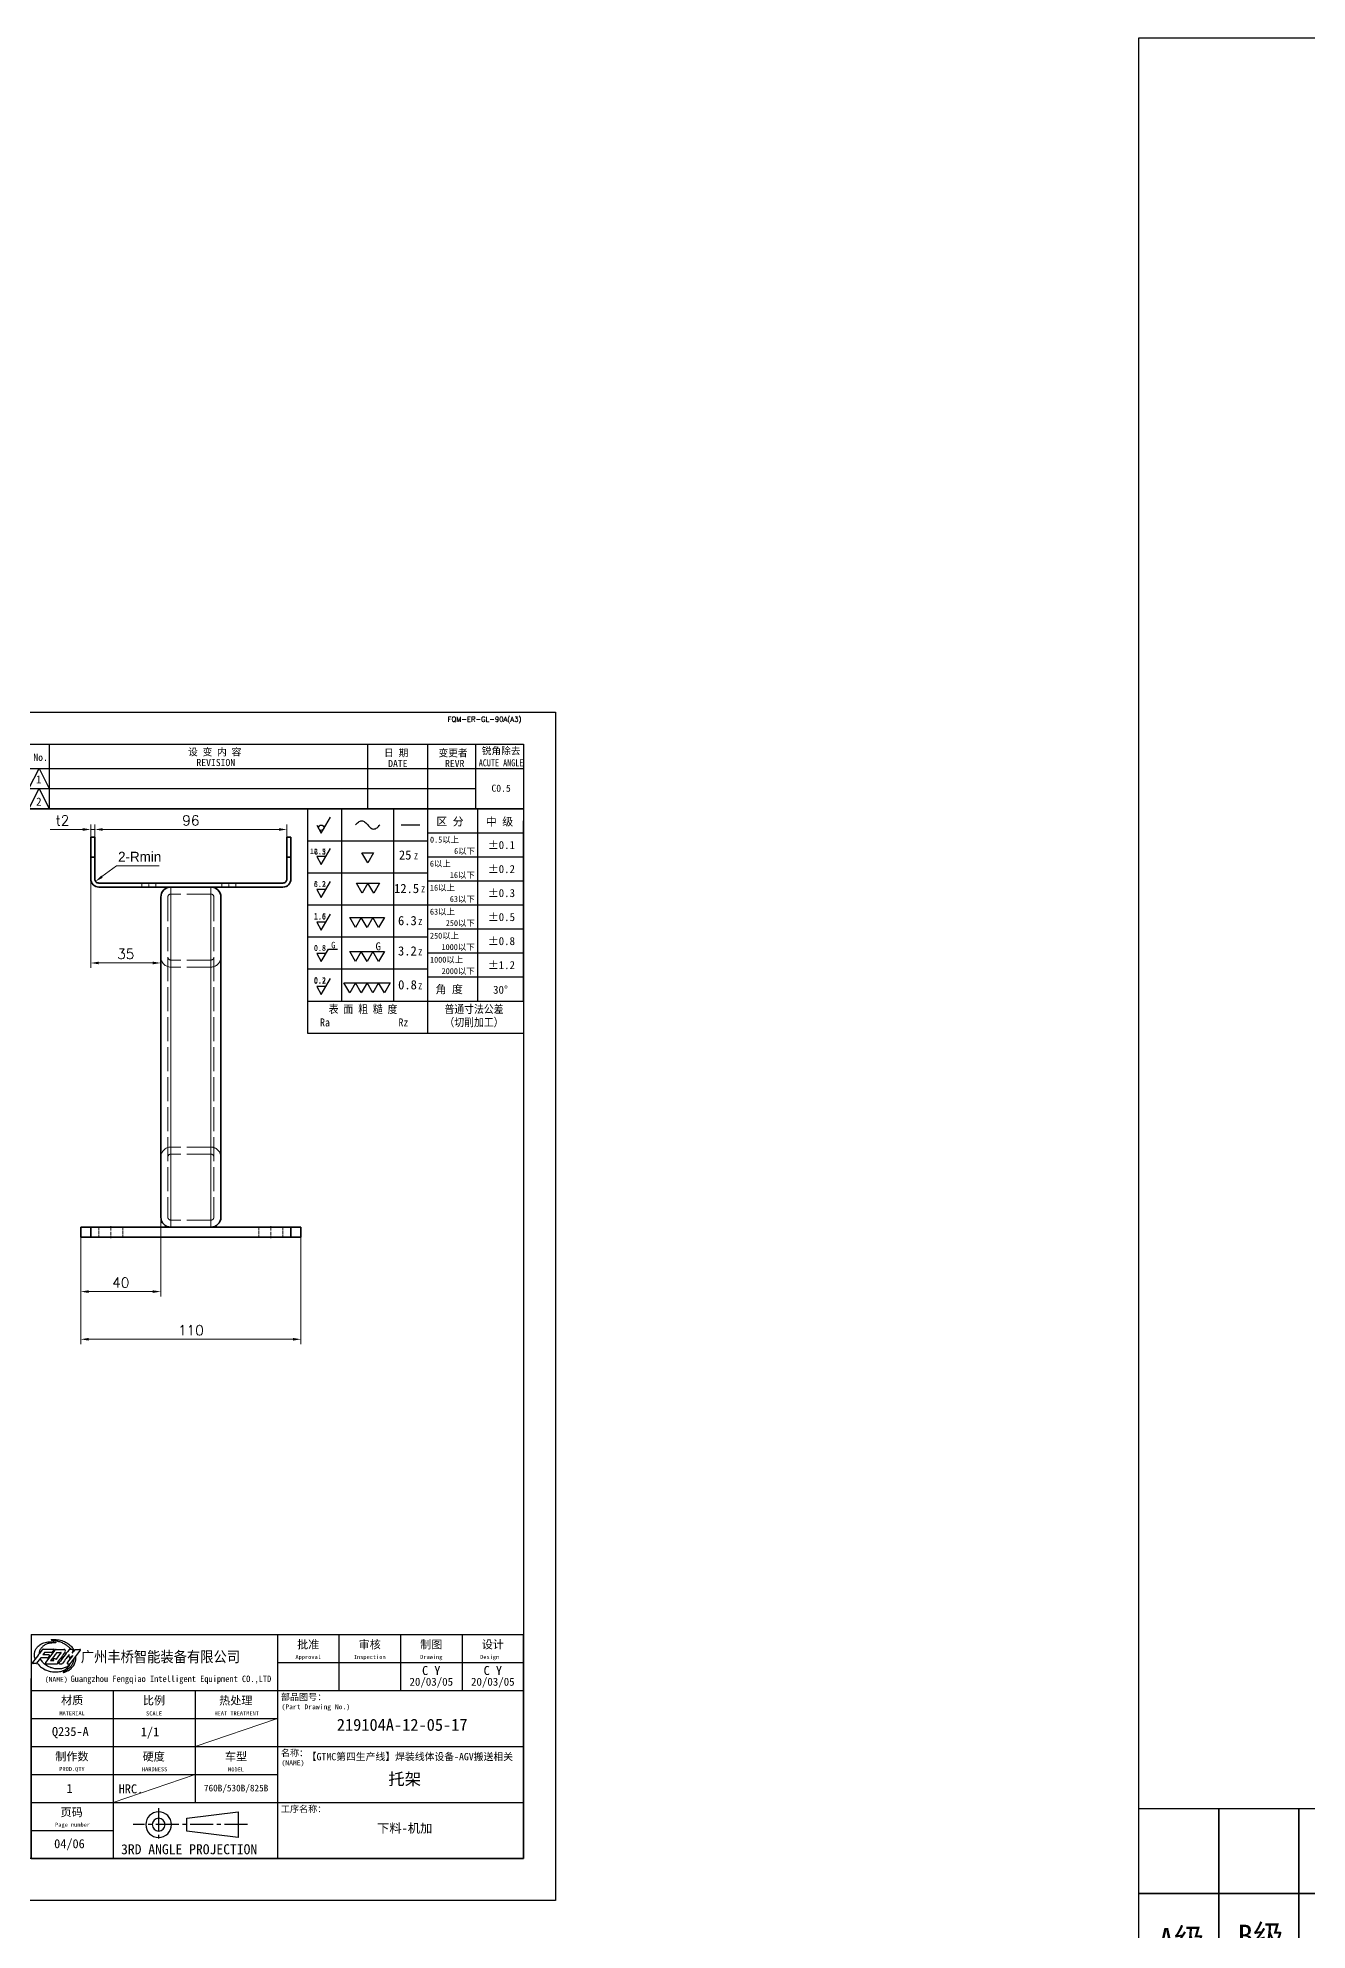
# Model space of a CAD drawing. Header units: millimetres. Extents: x -168473 to -148463, y 295526 to 306160.
# Drawn here: x -163936 to -163302, y 299980 to 300926 of the extents above; entities that cross this region are included whole.
import ezdxf
from ezdxf.enums import TextEntityAlignment as Align

# ---------------------------------------------------------------- set-up
doc = ezdxf.new("R2010")
doc.units = ezdxf.units.MM
for name, pattern in [('CENTER2', [28.575, 19.05, -3.175, 3.175, -3.175]), ('DASHDOT', [18.5, 12, -3, 0.5, -3]), ('DASHED', [15, 12, -3]), ('DASHED2', [9.525, 6.35, -3.175])]:
    doc.linetypes.add(name, pattern=pattern)
for name, color, linetype, lineweight in [('A3', 3, 'Continuous', 20), ('中心线', 2, 'CENTER2', 13), ('尺寸线', 3, 'Continuous', 13), ('文字', 1, 'Continuous', 13), ('细实线', 4, 'Continuous', 25), ('虚线', 2, 'DASHED2', 25)]:
    doc.layers.add(name, color=color, linetype=linetype, lineweight=lineweight)
doc.layers.add('MARK', color=7, linetype='Continuous')
doc.styles.add('CH-1', font='')
doc.styles.add('MX_NOTE_STANDARD', font='txt.shx', dxfattribs={"bigfont": 'extfont.shx'})
doc.styles.get("Standard").update_dxf_attribs({"font": 'txt', "bigfont": 'gbcbig.shx'})
doc.styles.get('CH-1').set_extended_font_data('SimSun')
doc.dimstyles.new('副本02', dxfattribs={"dimscale": 2, "dimtxt": 2.5, "dimasz": 2, "dimexe": 1.25, "dimexo": 0, "dimgap": 1, "dimtad": 1, "dimdsep": 46, "dimtxsty": 'Standard', "dimcen": 0.5, "dimclrd": 3, "dimclre": 3, "dimclrt": 1, "dimadec": 1, "dimazin": 2, "dimtfac": 1, "dimtmove": 0, "dimatfit": 3, "dimfxl": 0, "dimtolj": 1, "dimlwd": -1, "dimlwe": -1, "dimarcsym": 0})
doc.dimstyles.new('副本02$4', dxfattribs={"dimscale": 2, "dimtxt": 2.5, "dimasz": 2, "dimexe": 1.25, "dimexo": 0, "dimgap": 1, "dimtad": 1, "dimtih": 1, "dimtoh": 1, "dimdsep": 46, "dimtxsty": 'Standard', "dimcen": 0.5, "dimclrd": 3, "dimclre": 3, "dimclrt": 1, "dimadec": 1, "dimazin": 2, "dimtfac": 1, "dimtmove": 0, "dimatfit": 3, "dimfxl": 0, "dimtolj": 1, "dimlwd": -1, "dimlwe": -1, "dimarcsym": 0})

# ---------------------------------------------------------------- blocks, each defined once
blk = doc.blocks.new('A$C2CD672AE')
for p, q in [((-218.5, -289), (-218.5, 8)), ((-218.5, 8), (201.5, 8)), ((201.5, 8), (201.5, -289)), ((-193.5, 0), (193.5, 0)), ((69.95, 0), (181.5, 0)), ((69.95, 0), (181.5, 0)), ((69.95, 0), (181.5, 0)), ((69.95, 0), (181.5, 0)), ((75.02, 0), (75.02, -16.21)), ((154.5, 0), (154.5, -16.21)), ((154.5, 0), (154.5, -16.21)), ((154.5, 0), (154.5, -16.21)), ((154.5, 0), (154.5, -16.21)), ((154.5, 0), (154.5, -16.21)), ((169.5, 0), (169.5, -16.21)), ((169.5, 0), (169.5, -16.21)), ((169.5, 0), (169.5, -16.21)), ((169.5, 0), (169.5, -16.21)), ((169.5, 0), (169.5, -16.21)), ((181.5, 0), (181.5, -16.21)), ((181.5, 0), (181.5, -16.21)), ((181.5, 0), (181.5, -16.21)), ((181.5, 0), (181.5, -16.21)), ((181.5, 0), (181.5, -16.21)), ((193.5, 0), (193.5, -278.55)), ((69.95, -11.14), (72.49, -6.07)), ((69.95, -6.07), (181.5, -6.07)), ((69.95, -6.07), (181.5, -6.07)), ((69.95, -6.07), (181.5, -6.07)), ((69.95, -6.07), (181.5, -6.07)), ((72.49, -6.07), (75.02, -11.14)), ((181.5, -6.07), (193.5, -6.07)), ((181.5, -6.07), (193.5, -6.07)), ((181.5, -6.07), (193.5, -6.07)), ((181.5, -6.07), (193.5, -6.07)), ((69.95, -16.21), (72.49, -11.14)), ((69.95, -11.14), (181.5, -11.14)), ((69.95, -11.14), (181.5, -11.14)), ((69.95, -11.14), (181.5, -11.14)), ((69.95, -11.14), (181.5, -11.14)), ((72.49, -11.14), (75.02, -16.21)), ((69.95, -16.21), (193.5, -16.21)), ((193.5, -16.21), (69.95, -16.21)), ((69.95, -16.21), (193.5, -16.21)), ((193.5, -278.55), (-193.5, -278.55)), ((201.5, -289), (-218.5, -289))]:
    blk.add_line(p, q)
at = {"style": 'CH-1'}
for s, height, p in [('设 变 内 容', 1.775, (116.34, -1.91)), ('日 期', 1.775, (161.67, -2.16)), ('变更者', 1.775, (175.88, -2.16)), ('锐角除去', 1.775, (187.88, -1.63)), ('No.', 1.775, (72.85, -3.33)), ('REVISION', 1.775, (116.61, -4.62)), ('DATE', 1.775, (162.09, -4.87)), ('REVR', 1.775, (176.3, -4.87)), ('1', 2.03, (72.4, -8.84)), ('C0.5', 1.775, (187.88, -11.03)), ('2', 2.03, (72.4, -14.39))]:
    blk.add_text(s, height=height, dxfattribs=at).set_placement(p, align=Align.MIDDLE)
at = {"style": 'CH-1', "width": 0.7}
blk.add_text('ACUTE ANGLE', height=1.7746, dxfattribs=at).set_placement((187.88, -4.69), align=Align.MIDDLE)
at = {"insert": (183.75, 6), "char_height": 1.25, "width": 39, "attachment_point": 5}
blk.add_mtext('{\\Ftxt,@extfont2|c134;FQM-ER-GL-90A(A3)}', dxfattribs=at)
blk = doc.blocks.new('A$C32AF00EF')
for p, q in [((0, 0), (2.89, 5)), ((-1.44, 2.5), (0, 0))]:
    blk.add_line(p, q)
blk.add_circle((0, 1.67), 0.833)
blk = doc.blocks.new('A$C553B2148')
for p, q in [((0, -2.5), (2.89, 2.5)), ((1.44, 0), (-1.44, 0)), ((-1.44, 0), (0, -2.5))]:
    blk.add_line(p, q)
at = {"style": 'MX_NOTE_STANDARD'}
blk.add_attdef('12.5', text='', height=1.75, dxfattribs=at).set_placement((1.44, 0.28), align=Align.BOTTOM_RIGHT)
blk = doc.blocks.new('A$C1377093C')
for p, q in [((0, 0), (-1.44, 2.5)), ((-1.44, 2.5), (1.44, 2.5)), ((1.44, 2.5), (0, 0))]:
    blk.add_line(p, q)
blk = doc.blocks.new('A$C6D2D6B6B')
for p, q in [((0, 0), (-1.44, 2.5)), ((-1.44, 2.5), (1.44, 2.5)), ((1.44, 2.5), (0, 0)), ((1.44, 2.5), (4.33, 2.5)), ((2.89, 0), (1.44, 2.5)), ((4.33, 2.5), (2.89, 0))]:
    blk.add_line(p, q)
blk = doc.blocks.new('A$C62DD302B')
for p, q in [((-2.89, 0), (-4.33, 2.5)), ((-4.33, 2.5), (-1.44, 2.5)), ((-1.44, 2.5), (-2.89, 0)), ((-1.44, 2.5), (1.44, 2.5)), ((0, 0), (-1.44, 2.5)), ((1.44, 2.5), (0, 0)), ((2.89, 0), (1.44, 2.5)), ((1.44, 2.5), (4.33, 2.5)), ((4.33, 2.5), (2.89, 0))]:
    blk.add_line(p, q)
blk = doc.blocks.new('A$C077E39D2')
for p, q in [((-4.33, -2.5), (-5.77, 0)), ((-5.77, 0), (-2.89, 0)), ((-2.89, 0), (-4.33, -2.5)), ((-2.89, 0), (0, 0)), ((-1.44, -2.5), (-2.89, 0)), ((0, 0), (-1.44, -2.5)), ((1.44, -2.5), (0, 0)), ((0, 0), (2.89, 0)), ((2.89, 0), (1.44, -2.5)), ((4.33, -2.5), (2.89, 0)), ((2.89, 0), (5.77, 0)), ((5.77, 0), (4.33, -2.5))]:
    blk.add_line(p, q)
blk = doc.blocks.new('A$C09D43E00')
for p, q in [((1.15, 2), (-1.15, 2)), ((-1.15, 2), (0, 0)), ((0, 0), (1.78, 3.08)), ((1.78, 3.08), (4.07, 3.08))]:
    blk.add_line(p, q)
at = {"style": 'MX_NOTE_STANDARD'}
blk.add_attdef('12.5', text='', height=1.4, dxfattribs=at).set_placement((1.15, 2.22), align=Align.BOTTOM_RIGHT)
at = {"layer": '细实线', "color": 0, "style": 'CH-1'}
blk.add_text('G', height=1.6, dxfattribs=at).set_placement((2.47, 3.33))
blk = doc.blocks.new('A$C339E5D7D')
for p, q in [((-2.89, 0), (-4.33, 2.5)), ((-4.33, 2.5), (-1.44, 2.5)), ((-1.44, 2.5), (-2.89, 0)), ((-1.44, 2.5), (1.44, 2.5)), ((0, 0), (-1.44, 2.5)), ((1.44, 2.5), (0, 0)), ((2.89, 0), (1.44, 2.5)), ((1.44, 2.5), (4.33, 2.5)), ((4.33, 2.5), (2.89, 0))]:
    blk.add_line(p, q)
at = {"layer": '细实线', "color": 0, "style": 'CH-1'}
blk.add_text('G', height=2, dxfattribs=at).set_placement((2.13, 2.81))
blk = doc.blocks.new('54')
for p, q in [((5360.79, 6053.19), (5468.79, 6053.19)), ((5468.79, 6047.19), (5468.79, 5957.19)), ((5468.79, 6047.19), (5468.79, 5957.19)), ((5468.79, 5957.19), (5468.79, 6047.19)), ((5468.79, 6047.19), (5468.79, 5957.19)), ((5468.79, 6047.19), (5468.79, 5957.19)), ((5468.79, 6047.19), (5468.79, 5957.19)), ((5468.79, 6047.19), (5468.79, 5957.19)), ((5468.79, 6047.19), (5468.79, 5957.19)), ((5468.79, 6047.19), (5468.79, 5957.19)), ((5468.79, 5957.19), (5468.79, 6047.19)), ((5468.79, 6047.19), (5468.79, 5957.19)), ((5468.79, 6047.19), (5468.79, 5957.19)), ((5468.79, 6047.19), (5468.79, 5957.19)), ((5468.79, 6047.19), (5468.79, 5957.19))]:
    blk.add_line(p, q)
at = {"layer": '细实线', "color": 0, "linetype": 'Continuous'}
for p, q in [((5360.79, 6053.19), (5360.79, 5941.19)), ((5377.79, 6053.19), (5377.79, 5957.19)), ((5403.79, 6053.19), (5403.79, 5957.19)), ((5420.79, 6053.19), (5420.79, 5941.19)), ((5445.79, 6053.19), (5445.79, 5957.19)), ((5468.79, 6053.19), (5468.79, 5941.19)), ((5468.79, 6047.19), (5468.79, 5957.19)), ((5468.79, 6047.19), (5468.79, 5957.19)), ((5468.79, 6047.19), (5468.79, 5957.19)), ((5407.7, 6045.29), (5417.04, 6045.29)), ((5420.79, 6041.19), (5468.79, 6041.19)), ((5360.79, 6037.19), (5420.79, 6037.19)), ((5420.79, 6029.19), (5468.79, 6029.19)), ((5360.79, 6021.19), (5420.79, 6021.19)), ((5420.79, 6017.19), (5468.79, 6017.19)), ((5360.79, 6005.19), (5420.79, 6005.19)), ((5420.79, 6005.19), (5468.79, 6005.19)), ((5420.79, 5993.19), (5468.79, 5993.19)), ((5360.79, 5989.19), (5420.79, 5989.19)), ((5420.79, 5981.19), (5468.79, 5981.19)), ((5360.79, 5973.19), (5420.79, 5973.19)), ((5420.79, 5969.19), (5468.79, 5969.19)), ((5360.79, 5957.19), (5468.79, 5957.19)), ((5360.79, 5957.19), (5468.79, 5957.19)), ((5360.79, 5941.19), (5468.79, 5941.19))]:
    blk.add_line(p, q, dxfattribs=at)
at = {"layer": '细实线', "color": 0, "linetype": 'Continuous', "start_tangent": (0.606347, 0.7952), "end_tangent": (0.584547, 0.81136)}
blk.add_spline([(5384.88, 6045.23), (5386.3, 6046.61), (5387.98, 6047.24), (5389.51, 6046.59), (5390.93, 6045.19), (5392.37, 6043.78), (5393.91, 6043.13), (5395.61, 6043.82), (5397.01, 6045.27)], degree=3, dxfattribs=at)
for name, p, xscale, yscale, zscale in [('A$C32AF00EF', (5367.73, 6041.13), 1.600000000000364, 1.600000000000364, 1.600000000000364), ('A$C1377093C', (5390.94, 6026.26), 2, 2, 2), ('A$C6D2D6B6B', (5388.15, 6011.08), 2, 2, 2), ('A$C62DD302B', (5390.57, 5993.94), 2, 2, 2), ('A$C077E39D2', (5390.57, 5966.26), 2, 2, 2)]:
    blk.add_blockref(name, p, dxfattribs=dict(xscale=xscale, yscale=yscale, zscale=zscale))
ref = blk.add_blockref('A$C553B2148', (5367.73, 6029.35), dxfattribs=dict(xscale=1.600000000000364, yscale=1.600000000000364, zscale=1.600000000000364))
ref.add_attrib('12.5', '12.5', dxfattribs={"height": 2.8, "style": 'CH-1'}).set_placement((5370.04, 6029.8), align=Align.BOTTOM_RIGHT)
ref = blk.add_blockref('A$C553B2148', (5367.73, 6012.86), dxfattribs=dict(xscale=1.600000000000364, yscale=1.600000000000364, zscale=1.600000000000364))
ref.add_attrib('12.5', '6.3', dxfattribs={"height": 2.8, "style": 'CH-1'}).set_placement((5370.04, 6013.31), align=Align.BOTTOM_RIGHT)
ref = blk.add_blockref('A$C553B2148', (5367.73, 5996.56), dxfattribs=dict(xscale=1.600000000000364, yscale=1.600000000000364, zscale=1.600000000000364))
ref.add_attrib('12.5', '1.6', dxfattribs={"height": 2.8, "style": 'CH-1'}).set_placement((5370.04, 5997.01), align=Align.BOTTOM_RIGHT)
at = {"lineweight": 35}
ref = blk.add_blockref('A$C09D43E00', (5367.73, 5976.92), dxfattribs=dict(at, xscale=2, yscale=2, zscale=2))
ref.add_attrib('12.5', '0.8', dxfattribs={"height": 2.8, "style": 'CH-1'}).set_placement((5370.04, 5981.37), align=Align.BOTTOM_RIGHT)
at = {"lineweight": 35, "xscale": 2, "yscale": 2, "zscale": 2}
blk.add_blockref('A$C339E5D7D', (5390.57, 5976.92), dxfattribs=at)
ref = blk.add_blockref('A$C553B2148', (5367.73, 5964.47), dxfattribs=dict(xscale=1.600000000000364, yscale=1.600000000000364, zscale=1.600000000000364))
ref.add_attrib('12.5', '0.2', dxfattribs={"height": 2.8, "style": 'CH-1'}).set_placement((5370.04, 5964.92), align=Align.BOTTOM_RIGHT)
at = {"style": 'CH-1', "width": 0.9}
for s, p in [('表 面 粗 糙 度', (5388.59, 5953.25)), ('普通寸法公差', (5444.02, 5953.25)), ('Ra              Rz', (5389.17, 5946.45)), ('（切削加工）', (5444.02, 5946.67))]:
    blk.add_text(s, height=4, dxfattribs=at).set_placement(p, align=Align.MIDDLE)
at = {"layer": '细实线', "color": 0, "style": 'CH-1'}
for s, height, p in [('区 分', 4, (5432.03, 6046.97)), ('中 级', 4, (5456.79, 6046.97)), ('0.5以上', 3, (5429.3, 6037.89)), ('6以下', 3, (5439.3, 6032.14)), ('6以上', 3, (5427.22, 6025.89)), ('16以下', 3, (5438.2, 6020.14)), ('16以上', 3, (5428.26, 6013.89)), ('63以下', 3, (5438.2, 6008.14)), ('63以上', 3, (5428.26, 6001.89)), ('250以下', 3, (5437.19, 5996.14)), ('250以上', 3, (5429.3, 5989.89)), ('1000以下', 3, (5436.08, 5984.14)), ('1000以上', 3, (5430.33, 5977.89)), ('2000以下', 3, (5436.13, 5972.14)), ('角 度', 4, (5431.63, 5963.15))]:
    blk.add_text(s, height=height, dxfattribs=at).set_placement(p, align=Align.MIDDLE)
for s, height, p in [('%%P0.1', 4, (5450.91, 6033.15)), ('6.3', 2.944, (5364.07, 6030.28)), ('25', 4.6, (5406.51, 6027.88)), ('Z', 3, (5414, 6027.96)), ('%%P0.2', 4, (5450.91, 6021.15)), ('3.2', 2.944, (5364.07, 6014.28)), ('12.5', 4.6, (5404.08, 6011.13)), ('Z', 3, (5417.58, 6011.47)), ('%%P0.3', 4, (5450.91, 6009.15)), ('1.6', 2.944, (5364.07, 5998.28)), ('%%P0.5', 4, (5450.91, 5997.15)), ('6.3', 4.6, (5406.05, 5995.09)), ('Z', 3, (5416.15, 5995.17)), ('%%P0.8', 4, (5450.91, 5985.15)), ('0.8', 2.944, (5364.07, 5982.28)), ('3.2', 4.6, (5406.05, 5979.93)), ('Z', 3, (5416.15, 5980.01)), ('%%P1.2', 4, (5450.91, 5973.15)), ('0.2', 2.944, (5364.07, 5966.28)), ('0.8', 4.6, (5406.1, 5963)), ('Z', 3, (5416.15, 5963.08)), ('30°', 4, (5453.55, 5960.81))]:
    blk.add_text(s, height=height, dxfattribs=at).set_placement(p)
blk = doc.blocks.new('A$C34C2392C')
at = {"linetype": 'CENTER2', "ltscale": 0.3}
for p, q in [((-5.53, 4.13), (-5.53, -4.13)), ((16.64, 0), (-11.88, 0))]:
    blk.add_line(p, q, dxfattribs=at)
for p, q in [((1.54, 1.6), (14.34, 3.2)), ((14.34, 3.2), (14.34, -3.2)), ((1.54, -1.6), (1.54, 1.6)), ((14.34, -3.2), (1.54, -1.6))]:
    blk.add_line(p, q)
for radius in [3.2, 1.6]:
    blk.add_arc((-5.53, 0), radius, 0, 359.9894)
blk = doc.blocks.new('A$C67844AE1')
for p, q in [((-492, 112), (0, 112)), ((-246, 112), (-246, -112)), ((-184.5, 112), (-184.5, 56)), ((-123, 112), (-123, 56)), ((-61.5, 112), (-61.5, 56)), ((0, -112), (0, 112)), ((-246, 84), (0, 84)), ((-492, 68), (-492, -112)), ((-492, 68), (-492, -112)), ((-492, -112), (-492, 68)), ((-492, 68), (-492, -112)), ((-492, 68), (-492, -112)), ((-492, 68), (-492, -112)), ((-492, 68), (-492, -112)), ((-492, 68), (-492, -112)), ((-492, 68), (-492, -112)), ((-492, -112), (-492, 68)), ((-492, 68), (-492, -112)), ((-492, 68), (-492, -112)), ((-492, 68), (-492, -112)), ((-492, 68), (-492, -112)), ((-492, 56), (0, 56)), ((-410, 56), (-410, -112)), ((-328, 56), (-328, -56)), ((-492, 28), (-246, 28)), ((-492, 0), (0, 0)), ((-492, -28), (-246, -28)), ((-492, -56), (0, -56)), ((-492, -84), (-410, -84)), ((-492, -112), (0, -112))]:
    blk.add_line(p, q)
at = {"color": 4, "ltscale": 0.5}
for p, q in [((-478.69, 93.94), (-480.4, 91.69)), ((-468.38, 96.54), (-477.68, 84.12)), ((-467.07, 97.19), (-459.37, 97.19)), ((-451.05, 97.21), (-453.64, 97.21)), ((-452.68, 83.09), (-442.89, 96.32)), ((-447.54, 97.19), (-443.33, 97.19)), ((-482.7, 88.42), (-486.55, 83.35)), ((-473.82, 90.78), (-475.13, 88.89)), ((-469.28, 85.77), (-472.57, 85.77)), ((-469.23, 85.85), (-470.11, 87.32)), ((-467.8, 87.76), (-469.94, 87.76)), ((-467.8, 87.76), (-467.42, 87.1)), ((-486.98, 83.13), (-490.13, 83.13)), ((-477.02, 82.81), (-465.96, 82.81)), ((-463.75, 82.81), (-461.35, 82.81))]:
    blk.add_line(p, q, dxfattribs=at)
for centre, radius, start, end in [((-479.96, 96.37), 1.09, 90, 143.21463), ((-480.35, 91.65), 0.0547, 142.95764, 270), ((-478.65, 93.91), 0.0547, 90, 142.95764), ((-471.7, 94.51), 0.547, 270, 322.84702), ((-469.22, 97.24), 0.219, 322.84702, 90), ((-467.07, 95.55), 1.64, 90, 143.17909), ((-466.36, 94.15), 0.0547, 90, 143.28021), ((-462.24, 94.15), 0.0547, 323.81172, 90), ((-459.37, 95.55), 1.64, 323.50405, 90), ((-454.06, 91.84), 0.137, 354.5829, 143.44023), ((-453.64, 96.66), 0.547, 90, 142.76053), ((-450.47, 90.95), 0.137, 323.3038, 127.26931), ((-443.33, 96.64), 0.547, 323.51537, 90), ((-490.13, 83.68), 0.547, 143.21463, 270), ((-486.98, 83.68), 0.547, 270, 322.7804), ((-482.27, 88.08), 0.547, 90, 142.7804), ((-477.02, 83.63), 0.821, 143.17909, 270), ((-472.57, 85.82), 0.0547, 143.28021, 270), ((-469.28, 85.82), 0.0547, 270, 30.87346), ((-467.37, 87.13), 0.0547, 209.84044, 323.81172), ((-463.75, 83.36), 0.547, 142.76053, 270), ((-455.78, 83.14), 0.274, 143.38703, 270), ((-461.35, 83.63), 0.821, 270, 323.34145), ((-453.12, 83.41), 0.547, 270, 323.51537)]:
    blk.add_arc(centre, radius, start, end, dxfattribs=at)
at = {"color": 3, "ltscale": 0.5}
for points, knots in [([(-471.87, 106.78), (-471.88, 106.81), (-471.89, 106.89), (-471.08, 106.94), (-470.13, 106.96), (-468.28, 106.92), (-466.29, 106.88), (-463.95, 106.66), (-461.43, 105.9), (-458.86, 105.11), (-456.84, 103.98), (-455.05, 102.78), (-453.35, 101.59), (-451.64, 99.9), (-450.32, 98.09), (-449.42, 96.69), (-449.1, 95.93), (-449.03, 95.74)], [0, 0, 0, 0, 0.013513, 0.041806, 0.340693, 0.661167, 1.001786, 1.450195, 1.93793, 2.441413, 2.919246, 3.201062, 3.624217, 4.053268, 4.510623, 4.853859, 4.962074, 4.962074, 4.962074, 4.962074]), ([(-488.04, 87.39), (-488.26, 88.17), (-488.62, 89.51), (-488.76, 91.4), (-488.68, 92.96), (-488.48, 94.48), (-488, 95.94), (-487.33, 97.33), (-486.52, 98.55), (-485.58, 99.92), (-484.11, 101.17), (-482.08, 102.53), (-479.62, 103.66), (-476.63, 104.53), (-473.49, 104.75), (-470.85, 104.68), (-469.01, 104.49), (-468.06, 104.35), (-467.6, 104.19), (-467.36, 104.11), (-467.38, 103.84), (-467.51, 103.6), (-467.67, 103.59), (-467.75, 103.59)], [0.033361, 0.033361, 0.033361, 0.033361, 0.471833, 0.793856, 1.06763, 1.327784, 1.632518, 1.904259, 2.171672, 2.434164, 2.811787, 3.221221, 3.771763, 4.287691, 4.918993, 5.487196, 5.736969, 5.935719, 6.004988, 6.011363, 6.068145, 6.111246, 6.151841, 6.151841, 6.151841, 6.151841]), ([(-467.75, 103.59), (-468.68, 103.59), (-471.11, 103.61), (-474.79, 103.2), (-478.26, 101.79), (-481.06, 99.79), (-482.97, 97.34), (-484.02, 94.85), (-483.98, 93.42), (-483.93, 92.89)], [0, 0, 0, 0, 0.511401, 1.333961, 2.006207, 2.544799, 3.201133, 3.690752, 3.982461, 3.982461, 3.982461, 3.982461]), ([(-486.11, 83.93), (-485.59, 83.17), (-484.11, 80.96), (-480.4, 78.04), (-475.71, 75.67), (-470.4, 74.54), (-465.25, 74.57), (-460.35, 75.58), (-456.79, 77.65), (-454.68, 79.82), (-453.68, 81.05), (-453.44, 81.92), (-453.76, 82.01), (-453.85, 81.87), (-453.89, 81.8)], [0.008574, 0.008574, 0.008574, 0.008574, 0.511088, 1.461558, 2.551285, 3.372869, 4.408758, 5.360341, 6.07413, 6.646139, 6.965728, 7.014048, 7.055407, 7.097199, 7.097199, 7.097199, 7.097199]), ([(-453.89, 81.8), (-454.16, 81.48), (-455.09, 80.34), (-457.47, 79.09), (-460.29, 78.15), (-463.1, 77.56), (-465.75, 77.56), (-468.2, 77.74), (-470.34, 78.3), (-472.37, 78.87), (-474.59, 79.8), (-476.8, 81.11), (-479.03, 82.63), (-480.66, 84.59), (-482.11, 86.33), (-482.76, 87.47), (-483.04, 87.97)], [0, 0, 0, 0, 0.227272, 0.804496, 1.430419, 1.862632, 2.367125, 2.88024, 3.204387, 3.579335, 4.036384, 4.516387, 4.985288, 5.507707, 5.907232, 6.223175, 6.223175, 6.223175, 6.223175]), ([(-449.38, 87.54), (-449.46, 86.95), (-449.59, 86.05), (-449.95, 84.79), (-450.37, 83.78), (-450.81, 82.63), (-451.45, 81.57), (-452.25, 80.24), (-453.23, 79.21), (-454.33, 78.01), (-455.64, 77.09), (-456.98, 76.11), (-458.35, 75.36), (-459.16, 74.85), (-459.95, 74.68), (-459.94, 74.21), (-459.66, 74.19), (-459.5, 74.17)], [0.004933, 0.004933, 0.004933, 0.004933, 0.333622, 0.498315, 0.724349, 0.934741, 1.17012, 1.401267, 1.780901, 1.94954, 2.292483, 2.648069, 2.865789, 3.139575, 3.199954, 3.253921, 3.331828, 3.331828, 3.331828, 3.331828]), ([(-459.5, 74.17), (-459.15, 74.26), (-457.82, 74.59), (-455.91, 75.45), (-453.81, 76.77), (-452.04, 78.05), (-450.46, 79.78), (-449.21, 81.63), (-448.18, 83.92), (-447.35, 86.77), (-447.31, 89.06), (-447.29, 90.37)], [0, 0, 0, 0, 0.196818, 0.752706, 1.133972, 1.558354, 1.94217, 2.414014, 2.774875, 3.316286, 4.02771, 4.02771, 4.02771, 4.02771])]:
    blk.add_open_spline(points, degree=3, knots=knots, dxfattribs=at)
blk.add_spline([(-471.87, 106.78), (-471.8, 106.48), (-471.33, 106.32), (-469.95, 106.19), (-468.71, 106.01), (-466.81, 105.67), (-464.7, 105.2), (-462.88, 104.66), (-461.09, 103.98), (-459.43, 103.08), (-457.89, 102.22), (-455.32, 100.34), (-454.15, 99.25), (-453.58, 98.66), (-452.29, 97.2)], degree=3, dxfattribs=at)
at = {"color": 4, "ltscale": 0.5}
for points, knots in [([(-480.84, 97.02), (-480.93, 96.9), (-481.02, 96.78), (-481.12, 96.65), (-484.27, 92.44), (-487.42, 88.22), (-490.57, 84.01)], [-0.084236, -0.084236, -0.084236, -0.084236, 0, 0, 0, 2.885251, 2.885251, 2.885251, 2.885251]), ([(-479.96, 97.46), (-479.82, 97.46), (-479.68, 97.46), (-479.54, 97.46), (-479.54, 97.46), (-479.54, 97.46), (-479.54, 97.46), (-476.38, 97.46), (-473.23, 97.46), (-470.08, 97.46), (-470.08, 97.46), (-470.08, 97.46), (-470.08, 97.46), (-469.79, 97.46), (-469.51, 97.46), (-469.22, 97.46)], [-0.077734, -0.077734, -0.077734, -0.077734, 0, 0, 0, 0, 0, 0, 1.729211, 1.729211, 1.729211, 1.729211, 1.729211, 1.729211, 1.885805, 1.885805, 1.885805, 1.885805]), ([(-471.7, 93.97), (-471.72, 93.97), (-471.75, 93.97), (-471.77, 93.97), (-471.77, 93.97), (-471.77, 93.97), (-471.77, 93.97), (-474.06, 93.97), (-476.36, 93.97), (-478.65, 93.97)], [-0.012966, -0.012966, -0.012966, -0.012966, 0, 0, 0, 0, 0, 0, 1.257183, 1.257183, 1.257183, 1.257183]), ([(-469.05, 97.11), (-469.2, 96.9), (-469.36, 96.7), (-469.52, 96.49), (-469.52, 96.49), (-469.52, 96.49), (-469.52, 96.49), (-470.05, 95.79), (-470.58, 95.09), (-471.11, 94.39), (-471.11, 94.39), (-471.11, 94.39), (-471.11, 94.39), (-471.16, 94.32), (-471.21, 94.25), (-471.26, 94.18)], [-0.1423966, -0.1423966, -0.1423966, -0.1423966, 0, 0, 0, 0, 0, 0, 0.4822707, 0.4822707, 0.4822707, 0.4822707, 0.4822707, 0.4822707, 0.529029, 0.529029, 0.529029, 0.529029]), ([(-454.08, 96.99), (-454.23, 96.79), (-454.39, 96.58), (-454.54, 96.38), (-457.68, 92.25), (-460.82, 88.12), (-463.96, 83.99), (-464.04, 83.89), (-464.11, 83.79), (-464.19, 83.69)], [-0.140102, -0.140102, -0.140102, -0.140102, 0, 0, 0, 2.844058, 2.844058, 2.844058, 2.913465, 2.913465, 2.913465, 2.913465]), ([(-456, 83.3), (-455.85, 83.49), (-455.71, 83.69), (-455.56, 83.88), (-455.56, 83.88), (-455.56, 83.88), (-455.56, 83.88), (-453.83, 86.21), (-452.09, 88.54), (-450.36, 90.87)], [-0.132838, -0.132838, -0.132838, -0.132838, 0, 0, 0, 0, 0, 0, 1.591518, 1.591518, 1.591518, 1.591518]), ([(-451.05, 97.21), (-450.96, 97.2), (-450.76, 97.2), (-450.41, 97.03), (-450.21, 96.52), (-450.3, 95.87), (-450.55, 95.18), (-450.83, 94.49), (-451, 93.99), (-451.13, 93.7), (-451.11, 93.59), (-450.99, 93.55), (-450.82, 93.63), (-450.49, 93.98), (-449.97, 94.64), (-449.25, 95.48), (-448.57, 96.28), (-447.99, 96.81), (-447.66, 97.09), (-447.54, 97.19)], [0, 0, 0, 0, 0.047379, 0.11361, 0.198731, 0.32589, 0.467244, 0.599055, 0.733672, 0.758899, 0.77069, 0.790267, 0.820293, 0.867992, 1.054564, 1.278066, 1.476304, 1.62487, 1.711224, 1.711224, 1.711224, 1.711224]), ([(-469.94, 87.76), (-469.98, 87.77), (-470.04, 87.77), (-470.11, 87.72), (-470.16, 87.66), (-470.17, 87.58), (-470.16, 87.49), (-470.14, 87.4), (-470.13, 87.35), (-470.11, 87.32)], [0, 0, 0, 0, 0.0189462, 0.0330559, 0.0436533, 0.0575788, 0.0766083, 0.0956988, 0.1082528, 0.1082528, 0.1082528, 0.1082528])]:
    blk.add_open_spline(points, degree=3, knots=knots, dxfattribs=at)
for points in [[(-474.4, 91.6), (-476.39, 91.6), (-478.37, 91.6), (-480.35, 91.6)], [(-466.4, 94.18), (-468.47, 91.41), (-470.54, 88.63), (-472.61, 85.86)], [(-462.19, 94.12), (-463.9, 91.78), (-465.62, 89.44), (-467.33, 87.1)], [(-466.36, 94.2), (-464.99, 94.2), (-463.61, 94.2), (-462.24, 94.2)], [(-458.05, 94.58), (-460.57, 91.18), (-463.09, 87.78), (-465.6, 84.38)], [(-454.17, 91.93), (-456.01, 89.44), (-457.9, 86.89), (-460.7, 83.14)], [(-454.14, 89.56), (-454.07, 90.32), (-454, 91.07), (-453.92, 91.83)], [(-453.14, 89.09), (-452.28, 89.74), (-451.41, 90.4), (-450.55, 91.06)], [(-476.05, 88.63), (-478.12, 88.63), (-480.19, 88.63), (-482.27, 88.63)], [(-455.78, 82.86), (-454.89, 82.86), (-454, 82.86), (-453.12, 82.86)]]:
    blk.add_open_spline(points, degree=3, dxfattribs=at)
for points in [[(-473.82, 90.78), (-473.73, 90.98), (-473.72, 91.25), (-473.81, 91.45), (-473.97, 91.55), (-474.16, 91.58), (-474.4, 91.6)], [(-476.05, 88.63), (-475.64, 88.63), (-475.39, 88.67), (-475.28, 88.75), (-475.13, 88.89)], [(-465.6, 84.38), (-465.63, 84.34), (-465.63, 84.25), (-465.53, 84.03), (-465.37, 83.78), (-465.15, 83.42), (-465.08, 83.29), (-465.14, 83.12), (-465.4, 82.96), (-465.69, 82.87), (-465.96, 82.81)], [(-454.14, 89.56), (-454.15, 89.22), (-454.12, 88.97), (-453.96, 88.83), (-453.76, 88.76), (-453.62, 88.78), (-453.43, 88.86), (-453.14, 89.09)]]:
    blk.add_spline(points, degree=3, dxfattribs=at)
at = {"layer": '细实线', "color": 0, "linetype": 'Continuous'}
for p, q in [((-492, 112), (-492, 56)), ((-492, 68), (-492, -112)), ((-492, 68), (-492, -112)), ((-492, 68), (-492, -112))]:
    blk.add_line(p, q, dxfattribs=at)
at = {"lineweight": 35, "xscale": 4, "yscale": 4, "zscale": 4}
blk.add_blockref('A$C34C2392C', (-342.56, -78.03), dxfattribs=at)
at = {"style": 'CH-1'}
for s, height, p in [('批准', 8.111, (-215.25, 102.29)), ('审核', 8.111, (-153.75, 102.29)), ('制图', 8.111, (-92.25, 102.29)), ('设计', 8.111, (-30.75, 102.29)), ('Approval', 4.055, (-215.25, 89.12)), ('Inspection', 4.055, (-153.75, 89.12)), ('Drawing', 4.055, (-92.25, 89.12)), ('Design  ', 4.055, (-30.75, 89.12)), ('比例', 8.111, (-369.33, 46.29)), ('MATERIAL', 4.056, (-451.13, 33.33)), ('SCALE', 4.055, (-369.28, 33.12)), ('制作数', 8.111, (-451.33, -9.71)), ('车型', 8.111, (-287.33, -9.71)), ('PROD.QTY', 4.055, (-451.28, -22.88)), ('MODEL', 4.055, (-287.28, -22.88)), ('3RD ANGLE PROJECTION', 10, (-334.19, -102.63))]:
    blk.add_text(s, height=height, dxfattribs=at).set_placement(p, align=Align.MIDDLE)
at = {"lineweight": 35, "style": 'CH-1'}
for s, height, p in [('(NAME)', 4.868, (-478.38, 64.74)), ('部品图号：', 6.489, (-242.53, 46.37)), ('(Part Drawing No.)', 4.8676, (-241.87, 37.35)), ('名称：', 6.489, (-242.53, -9.63)), ('(NAME)', 4.868, (-241.87, -18.65)), ('工序名称：', 6.489, (-242.53, -65.63))]:
    blk.add_text(s, height=height, dxfattribs=at).set_placement(p)
at = {"style": 'CH-1'}
blk.add_text('材质', height=8.111, dxfattribs=at).set_placement((-462.11, 42.24))
at = {"lineweight": 35, "style": 'CH-1'}
for s, height, p in [('热处理', 8.111, (-287.56, 46.27)), ('HEAT TREATMENT', 4.0553, (-286.66, 33.32)), ('硬度', 8.111, (-369.56, -9.73)), ('HARDNESS', 4.055, (-368.66, -22.68)), ('HRC.', 9, (-392.33, -42.26, -1000.32)), ('页码', 8.111, (-451.56, -65.73)), ('Page number', 4.0553, (-450.66, -78.68))]:
    blk.add_text(s, height=height, dxfattribs=at).set_placement(p, align=Align.MIDDLE)
at = {"layer": 'MARK', "style": 'CH-1', "width": 0.9}
blk.add_text('广州丰桥智能装备有限公司', height=10.8, dxfattribs=at).set_placement((-442.41, 84.37))
at = {"layer": 'MARK', "insert": (-452.72, 70.99), "char_height": 6.5, "width": 556.9513, "attachment_point": 1, "style": 'CH-1'}
blk.add_mtext('{\\W0.9;Guangzhou Fengqiao Intelligent Equipment CO.,LTD}', dxfattribs=at)
blk = doc.blocks.new('机加分类')
at = {"layer": '细实线'}
for p, q in [((-94, -8.5), (-94, 0)), ((-94, 0), (-86, 0)), ((-86, -8.5), (-86, 0)), ((-86, 0), (-78, 0)), ((-86, 0), (-86, -8.5)), ((-78, -8.5), (-78, 0)), ((-78, 0), (-69, 0)), ((-78, 0), (-78, -8.5)), ((-69, 0), (-69, -8.5)), ((-86, -8.5), (-94, -8.5)), ((-94, -17), (-94, -8.5)), ((-94, -8.5), (-86, -8.5)), ((-78, -8.5), (-86, -8.5)), ((-86, -17), (-86, -8.5)), ((-86, -8.5), (-78, -8.5)), ((-86, -8.5), (-86, -17)), ((-69, -8.5), (-78, -8.5)), ((-78, -17), (-78, -8.5)), ((-78, -8.5), (-69, -8.5)), ((-78, -8.5), (-78, -17)), ((-69, -8.5), (-69, -17)), ((-86, -17), (-94, -17)), ((-94, -69.55), (-94, -17)), ((-78, -17), (-86, -17)), ((-86, -69.55), (-86, -17)), ((-86, -17), (-86, -69.55)), ((-69, -17), (-78, -17)), ((-78, -69.55), (-78, -17)), ((-78, -17), (-78, -69.55)), ((-69, -17), (-69, -69.55)), ((-86, -69.55), (-94, -69.55)), ((-78, -69.55), (-86, -69.55)), ((-69, -69.55), (-78, -69.55))]:
    blk.add_line(p, q, dxfattribs=at)
at = {"layer": '文字', "color": 1, "linetype": 'Continuous', "style": 'CH-1'}
for s, p in [('B级', (-81.81, -12.71, -250.08)), ('C级', (-73.31, -12.71, -250.08))]:
    blk.add_text(s, height=2.25, dxfattribs=at).set_placement(p, align=Align.MIDDLE)
blk.add_text('A级', height=2.25, dxfattribs=at).set_placement((-89.72, -14.22, -250.08), align=Align.CENTER)
for s, p in [('A级:大型加工中心，加工难度较大。', (-90.3, -43.36)), ('B级:一般机加，一般难度。', (-82.16, -36.72)), ('C级:普通焊接、折弯，无高精度要求。', (-73.47, -44.53))]:
    blk.add_text(s, height=2.25, rotation=270, dxfattribs=at).set_placement(p, align=Align.MIDDLE)
blk = doc.blocks.new('1：1横')
for name, p in [('A$C2CD672AE', (-8412.44, 515.87)), ('机加分类', (-8536.94, 346.87))]:
    blk.add_blockref(name, p)
for name, p, xscale, yscale, zscale in [('54', (-10953.34, -2526.94), 0.5, 0.5, 0.5), ('A$C67844AE1', (-8218.94, 265.32), 0.25, 0.25, 0.25)]:
    blk.add_blockref(name, p, dxfattribs=dict(xscale=xscale, yscale=yscale, zscale=zscale))
blk = doc.blocks.new('车型')
at = {"layer": '文字', "color": 1, "linetype": 'Continuous', "style": 'CH-1'}
blk.add_text('760B/530B/825B', height=1.6875, dxfattribs=at).set_placement((-10.31, 3.5, -250.08), align=Align.MIDDLE)
blk = doc.blocks.new('工序名称')
at = {"layer": '文字', "color": 1, "linetype": 'Continuous', "style": 'CH-1'}
blk.add_text('下料-机加', height=2.25, dxfattribs=at).set_placement((-29.69, -6.35, -250.08), align=Align.MIDDLE)
blk = doc.blocks.new('设计人员')
at = {"layer": '文字', "color": 1, "linetype": 'Continuous', "style": 'CH-1'}
blk.add_text('C Y', height=2.25, dxfattribs=at).set_placement((-7.69, -1.99), align=Align.MIDDLE)
blk = doc.blocks.new('出图人员')
at = {"layer": '文字', "color": 1, "linetype": 'Continuous', "style": 'CH-1'}
blk.add_text('C Y', height=2.25, dxfattribs=at).set_placement((-7.69, -1.99), align=Align.MIDDLE)
blk = doc.blocks.new('出图日期')
at = {"layer": '文字', "color": 1, "linetype": 'Continuous', "style": 'CH-1'}
blk.add_text('20/03/05', height=2, dxfattribs=at).set_placement((-7.69, 2.04), align=Align.MIDDLE)
blk = doc.blocks.new('设计日期')
at = {"layer": '文字', "color": 1, "linetype": 'Continuous', "style": 'CH-1'}
blk.add_text('20/03/05', height=2, dxfattribs=at).set_placement((-7.69, 2.04), align=Align.MIDDLE)
blk = doc.blocks.new('*D6952')
at = {"layer": 'Defpoints', "color": 0}
for p in [(-163907.89, 300530.2), (-163907.89, 300526.42), (-163811.89, 300526.42)]:
    blk.add_point(p, dxfattribs=at)
at = {"layer": '尺寸线', "color": 3}
for p, q in [((-163907.89, 300526.42), (-163907.89, 300532.7)), ((-163815.89, 300530.2), (-163903.89, 300530.2)), ((-163811.89, 300526.42), (-163811.89, 300532.7))]:
    blk.add_line(p, q, dxfattribs=at)
for points in [[(-163903.89, 300530.86), (-163903.89, 300529.53), (-163907.89, 300530.2)], [(-163815.89, 300530.86), (-163815.89, 300529.53), (-163811.89, 300530.2)]]:
    blk.add_solid(points, dxfattribs=at)
at = {"layer": '尺寸线', "color": 1, "insert": (-163859.89, 300534.7), "char_height": 5, "attachment_point": 5}
blk.add_mtext('\\A1;96', dxfattribs=at)
blk = doc.blocks.new('*D6953')
at = {"layer": 'Defpoints', "color": 0}
for p in [(-163909.89, 300530.2), (-163909.89, 300526.42), (-163907.89, 300526.42)]:
    blk.add_point(p, dxfattribs=at)
at = {"layer": '尺寸线', "color": 3}
for p, q in [((-163913.89, 300530.2), (-163930.22, 300530.2)), ((-163909.89, 300526.42), (-163909.89, 300532.7)), ((-163907.89, 300530.2), (-163909.89, 300530.2)), ((-163907.89, 300526.42), (-163907.89, 300532.7)), ((-163903.89, 300530.2), (-163899.89, 300530.2))]:
    blk.add_line(p, q, dxfattribs=at)
for points in [[(-163913.89, 300530.86), (-163913.89, 300529.53), (-163909.89, 300530.2)], [(-163903.89, 300530.86), (-163903.89, 300529.53), (-163907.89, 300530.2)]]:
    blk.add_solid(points, dxfattribs=at)
at = {"layer": '尺寸线', "color": 1, "insert": (-163924.05, 300534.7), "char_height": 5, "attachment_point": 5}
blk.add_mtext('\\A1;t2', dxfattribs=at)
blk = doc.blocks.new('*D6954')
at = {"layer": 'Defpoints', "color": 0}
for p in [(-163907.48, 300504.22), (-163905.89, 300505.42)]:
    blk.add_point(p, dxfattribs=at)
at = {"layer": '尺寸线', "color": 3}
for p, q in [((-163897.11, 300512.05), (-163904.29, 300506.63)), ((-163875.8, 300512.05), (-163897.11, 300512.05))]:
    blk.add_line(p, q, dxfattribs=at)
blk.add_solid([(-163904.69, 300507.16), (-163903.89, 300506.1), (-163907.48, 300504.22)], dxfattribs=at)
at = {"layer": '尺寸线', "color": 1, "insert": (-163885.46, 300516.55), "char_height": 5, "attachment_point": 5}
blk.add_mtext('\\A1;{\\Fg13f12d,@extfont2|c134;2-Rmin}', dxfattribs=at)
blk = doc.blocks.new('*D6955')
at = {"layer": 'Defpoints', "color": 0}
for p in [(-163909.89, 300505.42), (-163874.89, 300485.41), (-163909.89, 300463.45)]:
    blk.add_point(p, dxfattribs=at)
at = {"layer": '尺寸线', "color": 3}
for p, q in [((-163909.89, 300505.42), (-163909.89, 300460.95)), ((-163874.89, 300485.41), (-163874.89, 300460.95)), ((-163878.89, 300463.45), (-163905.89, 300463.45))]:
    blk.add_line(p, q, dxfattribs=at)
for points in [[(-163905.89, 300464.12), (-163905.89, 300462.79), (-163909.89, 300463.45)], [(-163878.89, 300464.12), (-163878.89, 300462.79), (-163874.89, 300463.45)]]:
    blk.add_solid(points, dxfattribs=at)
at = {"layer": '尺寸线', "color": 1, "insert": (-163892.39, 300467.95), "char_height": 5, "attachment_point": 5}
blk.add_mtext('\\A1;35', dxfattribs=at)
blk = doc.blocks.new('*D6956')
at = {"layer": 'Defpoints', "color": 0}
for p in [(-163874.89, 300336.42), (-163914.89, 300326.42), (-163914.89, 300299.2)]:
    blk.add_point(p, dxfattribs=at)
at = {"layer": '尺寸线', "color": 3}
for p, q in [((-163874.89, 300336.42), (-163874.89, 300296.7)), ((-163914.89, 300326.42), (-163914.89, 300296.7)), ((-163878.89, 300299.2), (-163910.89, 300299.2))]:
    blk.add_line(p, q, dxfattribs=at)
for points in [[(-163910.89, 300299.86), (-163910.89, 300298.53), (-163914.89, 300299.2)], [(-163878.89, 300299.86), (-163878.89, 300298.53), (-163874.89, 300299.2)]]:
    blk.add_solid(points, dxfattribs=at)
at = {"layer": '尺寸线', "color": 1, "insert": (-163894.89, 300303.7), "char_height": 5, "attachment_point": 5}
blk.add_mtext('\\A1;40', dxfattribs=at)
blk = doc.blocks.new('*D6957')
at = {"layer": 'Defpoints', "color": 0}
for p in [(-163804.89, 300326.42), (-163914.89, 300311.56), (-163804.89, 300275.37)]:
    blk.add_point(p, dxfattribs=at)
at = {"layer": '尺寸线', "color": 3}
for p, q in [((-163804.89, 300326.42), (-163804.89, 300272.87)), ((-163914.89, 300311.56), (-163914.89, 300272.87)), ((-163910.89, 300275.37), (-163808.89, 300275.37))]:
    blk.add_line(p, q, dxfattribs=at)
for points in [[(-163910.89, 300276.03), (-163910.89, 300274.7), (-163914.89, 300275.37)], [(-163808.89, 300276.03), (-163808.89, 300274.7), (-163804.89, 300275.37)]]:
    blk.add_solid(points, dxfattribs=at)
at = {"layer": '尺寸线', "color": 1, "insert": (-163859.89, 300279.87), "char_height": 5, "attachment_point": 5}
blk.add_mtext('\\A1;110', dxfattribs=at)

msp = doc.modelspace()

# ---------------------------------------------------------------- linework, layer by layer
at = {"color": 7, "lineweight": 35}
for p, q in [((-163909.887, 300526.423), (-163907.887, 300526.423)), ((-163909.887, 300516.423), (-163909.887, 300526.423)), ((-163907.887, 300516.423), (-163907.887, 300526.423)), ((-163811.887, 300516.423), (-163811.887, 300526.423)), ((-163811.887, 300526.423), (-163809.887, 300526.423)), ((-163809.887, 300516.423), (-163809.887, 300526.423)), ((-163909.887, 300516.423), (-163909.887, 300505.423)), ((-163909.887, 300516.423), (-163907.887, 300516.423)), ((-163907.887, 300516.423), (-163907.887, 300505.423)), ((-163811.887, 300516.423), (-163809.887, 300516.423)), ((-163811.887, 300516.423), (-163811.887, 300505.423)), ((-163809.887, 300516.423), (-163809.887, 300505.423)), ((-163905.887, 300503.423), (-163813.887, 300503.423)), ((-163905.887, 300501.423), (-163813.887, 300501.423)), ((-163849.887, 300501.423), (-163869.887, 300501.423)), ((-163874.887, 300496.423), (-163874.887, 300336.423)), ((-163844.887, 300496.423), (-163844.887, 300336.423)), ((-163909.887, 300331.423), (-163914.887, 300331.423)), ((-163914.887, 300331.423), (-163914.887, 300326.423)), ((-163809.887, 300331.423), (-163909.887, 300331.423)), ((-163909.887, 300331.423), (-163909.887, 300326.423)), ((-163849.887, 300331.423), (-163869.887, 300331.423)), ((-163804.887, 300331.423), (-163809.887, 300331.423)), ((-163809.887, 300331.423), (-163809.887, 300326.423)), ((-163804.887, 300331.423), (-163804.887, 300326.423)), ((-163909.887, 300326.423), (-163914.887, 300326.423)), ((-163809.887, 300326.423), (-163909.887, 300326.423)), ((-163804.887, 300326.423), (-163809.887, 300326.423))]:
    msp.add_line(p, q, dxfattribs=at)
at = {"color": 7, "lineweight": 13}
for p, q in [((-163869.887, 300501.423), (-163869.887, 300331.423)), ((-163849.887, 300501.423), (-163849.887, 300331.423))]:
    msp.add_line(p, q, dxfattribs=at)
at = {"color": 7, "lineweight": 35}
for centre, radius, start, end in [((-163905.887, 300505.423), 4, 180.000005, 269.999997), ((-163905.887, 300505.423), 2, 179.999995, 269.999997), ((-163869.887, 300496.423), 5, 90.000139, 180.000009), ((-163849.887, 300496.423), 5, 359.999998, 90.000125), ((-163813.887, 300505.423), 2, 269.999997, 0), ((-163813.887, 300505.423), 4, 269.999997, 0), ((-163869.887, 300336.423), 5, 180.000009, 269.999861), ((-163849.887, 300336.423), 5, 269.999875, 359.999998)]:
    msp.add_arc(centre, radius, start, end, dxfattribs=at)
at = {"layer": 'A3'}
for points in [[(-163386.311, 300925.879), (-161286.311, 300925.879), (-161286.311, 299440.879), (-163386.311, 299440.879)], [(-164517.656, 300588.875), (-163677.656, 300588.875), (-163677.656, 299994.875), (-164517.656, 299994.875)]]:
    msp.add_lwpolyline(points, close=True, dxfattribs=at)
at = {"layer": '中心线', "color": 2, "linetype": 'DASHDOT', "lineweight": 13, "ltscale": 0.060013}
for p, q in [((-163880.887, 300503.623), (-163880.887, 300501.222)), ((-163840.887, 300503.623), (-163840.887, 300501.222))]:
    msp.add_line(p, q, dxfattribs=at)
at = {"layer": '中心线', "color": 2, "linetype": 'DASHDOT', "lineweight": 13, "ltscale": 0.150015}
for p, q in [((-163899.887, 300331.923), (-163899.887, 300325.922)), ((-163819.887, 300331.923), (-163819.887, 300325.922))]:
    msp.add_line(p, q, dxfattribs=at)
at = {"layer": '尺寸线'}
for p, q in [((-163816.656, 300085.78), (-163857.656, 300071.78)), ((-163857.656, 300057.78), (-163898.656, 300043.78))]:
    msp.add_line(p, q, dxfattribs=at)
at = {"layer": '虚线', "color": 1, "linetype": 'DASHED', "lineweight": 13, "ltscale": 0.05}
for p, q in [((-163907.887, 300516.423), (-163909.887, 300516.423)), ((-163809.887, 300516.423), (-163811.887, 300516.423)), ((-163884.387, 300503.423), (-163884.387, 300501.423)), ((-163884.387, 300503.423), (-163884.387, 300501.423)), ((-163877.387, 300503.423), (-163877.387, 300501.423)), ((-163877.387, 300503.423), (-163877.387, 300501.423)), ((-163844.387, 300503.423), (-163844.387, 300501.423)), ((-163844.387, 300503.423), (-163844.387, 300501.423)), ((-163837.387, 300503.423), (-163837.387, 300501.423)), ((-163837.387, 300503.423), (-163837.387, 300501.423))]:
    msp.add_line(p, q, dxfattribs=at)
at = {"layer": '虚线', "color": 1, "linetype": 'DASHED', "lineweight": 13}
for p, q in [((-163869.887, 300501.423), (-163869.887, 300331.423)), ((-163849.887, 300501.423), (-163849.887, 300331.423)), ((-163871.387, 300496.423), (-163871.387, 300336.423)), ((-163869.887, 300497.923), (-163869.887, 300334.923)), ((-163849.887, 300497.923), (-163869.887, 300497.923)), ((-163869.887, 300497.923), (-163869.887, 300334.923)), ((-163849.887, 300497.923), (-163849.887, 300334.923)), ((-163849.887, 300497.923), (-163849.887, 300334.923)), ((-163848.387, 300496.423), (-163848.387, 300336.423)), ((-163849.887, 300464.923), (-163869.887, 300464.923)), ((-163869.887, 300464.923), (-163869.887, 300367.923)), ((-163869.887, 300464.923), (-163869.887, 300367.923)), ((-163849.887, 300461.423), (-163869.887, 300461.423)), ((-163869.887, 300461.423), (-163869.887, 300371.423)), ((-163869.887, 300461.423), (-163869.887, 300371.423)), ((-163849.887, 300464.923), (-163849.887, 300367.923)), ((-163849.887, 300464.923), (-163849.887, 300367.923)), ((-163849.887, 300461.423), (-163849.887, 300371.423)), ((-163849.887, 300461.423), (-163849.887, 300371.423)), ((-163849.887, 300371.423), (-163869.887, 300371.423)), ((-163849.887, 300367.923), (-163869.887, 300367.923)), ((-163849.887, 300334.923), (-163869.887, 300334.923))]:
    msp.add_line(p, q, dxfattribs=at)
at = {"layer": '虚线', "color": 1, "linetype": 'DASHED', "lineweight": 13, "ltscale": 0.125}
for p, q in [((-163909.887, 300331.423), (-163909.887, 300326.423)), ((-163909.887, 300331.423), (-163909.887, 300326.423)), ((-163909.887, 300331.423), (-163909.887, 300326.423)), ((-163905.887, 300331.423), (-163905.887, 300326.423)), ((-163905.887, 300331.423), (-163905.887, 300326.423)), ((-163893.887, 300331.423), (-163893.887, 300326.423)), ((-163893.887, 300331.423), (-163893.887, 300326.423)), ((-163825.887, 300331.423), (-163825.887, 300326.423)), ((-163825.887, 300331.423), (-163825.887, 300326.423)), ((-163813.887, 300331.423), (-163813.887, 300326.423)), ((-163813.887, 300331.423), (-163813.887, 300326.423)), ((-163809.887, 300331.423), (-163809.887, 300326.423)), ((-163809.887, 300331.423), (-163809.887, 300326.423)), ((-163809.887, 300331.423), (-163809.887, 300326.423))]:
    msp.add_line(p, q, dxfattribs=at)
at = {"layer": '虚线', "color": 1, "linetype": 'DASHED', "lineweight": 13}
for centre, radius, start, end in [((-163869.887, 300496.423), 1.5, 90.00044, 180.000009), ((-163849.887, 300496.423), 1.5, 359.999994, 90.000419), ((-163869.887, 300466.423), 5, 179.999995, 269.999909), ((-163869.887, 300466.423), 1.5, 180.000009, 269.999676), ((-163849.887, 300466.423), 5, 269.999909, 359.999998), ((-163849.887, 300466.423), 1.5, 269.999676, 359.999995), ((-163869.887, 300366.423), 5, 90.000091, 179.999995), ((-163869.887, 300366.423), 1.5, 90.000324, 180.000009), ((-163849.887, 300366.423), 5, 359.999998, 90.000091), ((-163849.887, 300366.423), 1.5, 359.999995, 90.000324), ((-163869.887, 300336.423), 1.5, 180.000009, 269.99956), ((-163849.887, 300336.423), 1.5, 269.999581, 359.999994)]:
    msp.add_arc(centre, radius, start, end, dxfattribs=at)

# ---------------------------------------------------------------- block references
at = {"color": 2}
for p, xscale, yscale, zscale in [((-120231.611, 298306.55), 5, 5, 5), ((-147255.776, 299541.143), 2, 2, 2)]:
    msp.add_blockref('1：1横', p, dxfattribs=dict(at, xscale=xscale, yscale=yscale, zscale=zscale))
at = {"layer": '细实线', "xscale": 2, "yscale": 2, "zscale": 2}
for name, p in [('出图人员', (-163724.406, 300113.78)), ('设计人员', (-163693.656, 300113.78)), ('出图日期', (-163724.406, 300099.78)), ('设计日期', (-163693.656, 300099.78)), ('车型', (-163816.656, 300043.78)), ('工序名称', (-163693.656, 300043.78))]:
    msp.add_blockref(name, p, dxfattribs=at)

# ---------------------------------------------------------------- texts
at = {"layer": '文字', "color": 1, "linetype": 'Continuous', "style": 'CH-1'}
for s, height, p in [('219104A-12-05-17', 6, (-163754.316, 300082.616, -500.161)), ('Q235-A', 4.5, (-163920.106, 300078.786, -500.161)), ('1/1', 4.5, (-163880.313, 300078.786, -500.161)), ('【GTMC第四生产线】焊装线体设备-AGV搬送相关', 3.6, (-163750.468, 300066.87)), ('托架', 6, (-163753.04, 300055.693, -500.161)), ('1', 4.5, (-163920.488, 300050.873, -500.161)), ('04/06', 4.5, (-163920.55, 300022.873, -500.161))]:
    msp.add_text(s, height=height, rotation=360, dxfattribs=at).set_placement(p, align=Align.MIDDLE)

# ---------------------------------------------------------------- dimensions: what is measured, and where the dimension line sits
at = {"layer": '尺寸线'}
dim = msp.add_linear_dim(base=(-163909.887, 300530.195), p1=(-163907.887, 300526.423), p2=(-163909.887, 300526.423), dimstyle='副本02', override={"dimpost": 't<>'}, dxfattribs=at)
dim.commit()
dim.dimension.update_dxf_attribs({"geometry": '*D6953', "text_midpoint": (-163924.054, 300534.695)})
for base, p1, p2, picture, middle in [((-163907.887, 300530.195), (-163811.887, 300526.423), (-163907.887, 300526.423), '*D6952', (-163859.887, 300534.695)), ((-163909.887, 300463.452), (-163874.887, 300485.409), (-163909.887, 300505.423), '*D6955', (-163892.387, 300467.952)), ((-163914.887, 300299.196), (-163874.887, 300336.423), (-163914.887, 300326.423), '*D6956', (-163894.887, 300303.696)), ((-163804.887, 300275.365), (-163914.887, 300311.559), (-163804.887, 300326.423), '*D6957', (-163859.887, 300279.865))]:
    dim = msp.add_linear_dim(base=base, p1=p1, p2=p2, dimstyle='副本02', dxfattribs=at)
    dim.commit()
    dim.dimension.update_dxf_attribs({"geometry": picture, "text_midpoint": middle})
dim = msp.add_radius_dim(center=(-163905.887, 300505.423), mpoint=(-163907.483, 300504.217), text='{\\Fg13f12d,@extfont2|c134;2-Rmin}', dimstyle='副本02$4', override={"dimtmove": 1}, dxfattribs=at)
dim.commit()
dim.dimension.update_dxf_attribs({"geometry": '*D6954', "text_midpoint": (-163897.109, 300512.054), "dimtype": 164})

doc.saveas('drawing.dxf')
